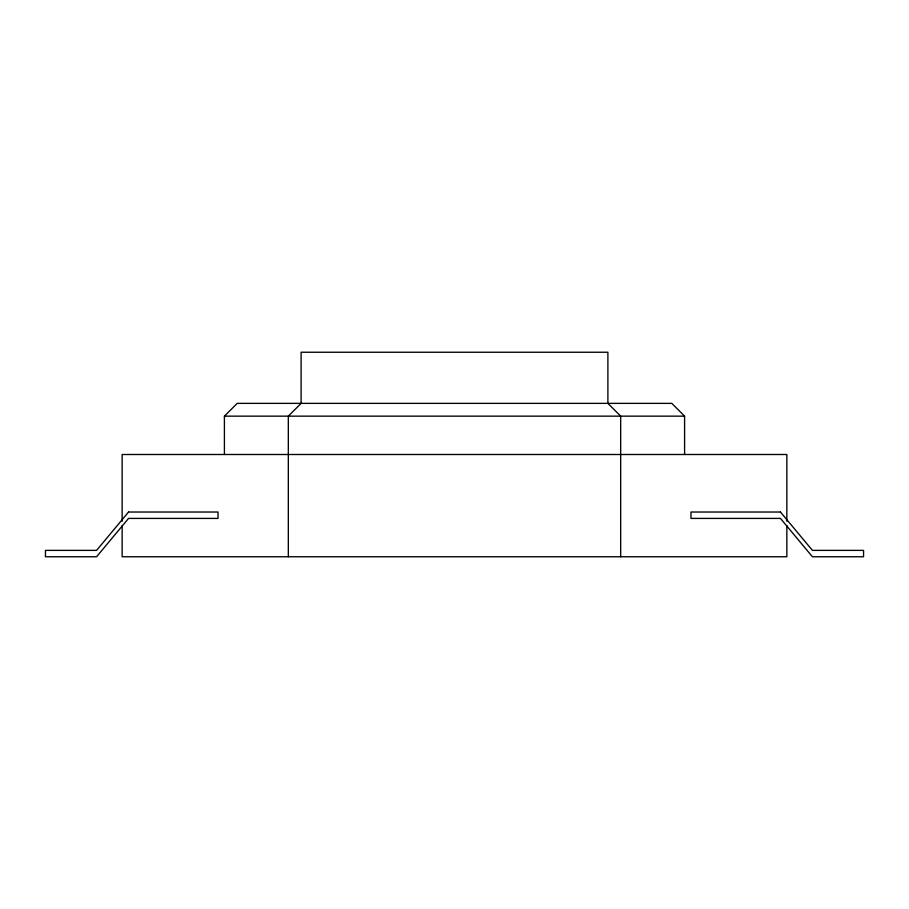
<?xml version="1.0" encoding="UTF-8"?>
<svg xmlns="http://www.w3.org/2000/svg" width="909" height="909" viewBox="0 0 909 909"><rect width="100%" height="100%" fill="white"/><g stroke="black" fill="none" stroke-linecap="round" stroke-linejoin="round"><path stroke-width="1.36" d="M224.409 454.5L224.409 416.152L237.192 403.369L671.808 403.369L684.591 416.152L684.591 454.5M224.409 416.152L684.591 416.152M786.853 521.255L786.853 454.5L122.147 454.5L122.147 521.255M786.853 525.516L786.853 556.763L122.147 556.763L122.147 525.516M620.677 556.763L620.677 416.152L607.894 403.369L607.894 352.238L301.106 352.238L301.106 403.369L288.323 416.152L288.323 556.763M128.533 512.028L96.581 550.377L45.45 550.377L45.45 556.763L96.581 556.763L128.533 518.414L218.024 518.414L218.024 512.028L128.533 512.028M780.467 512.028L690.976 512.028L690.976 518.414L780.467 518.414L812.419 556.763L863.55 556.763L863.55 550.377L812.419 550.377L780.467 512.028"/></g></svg>
